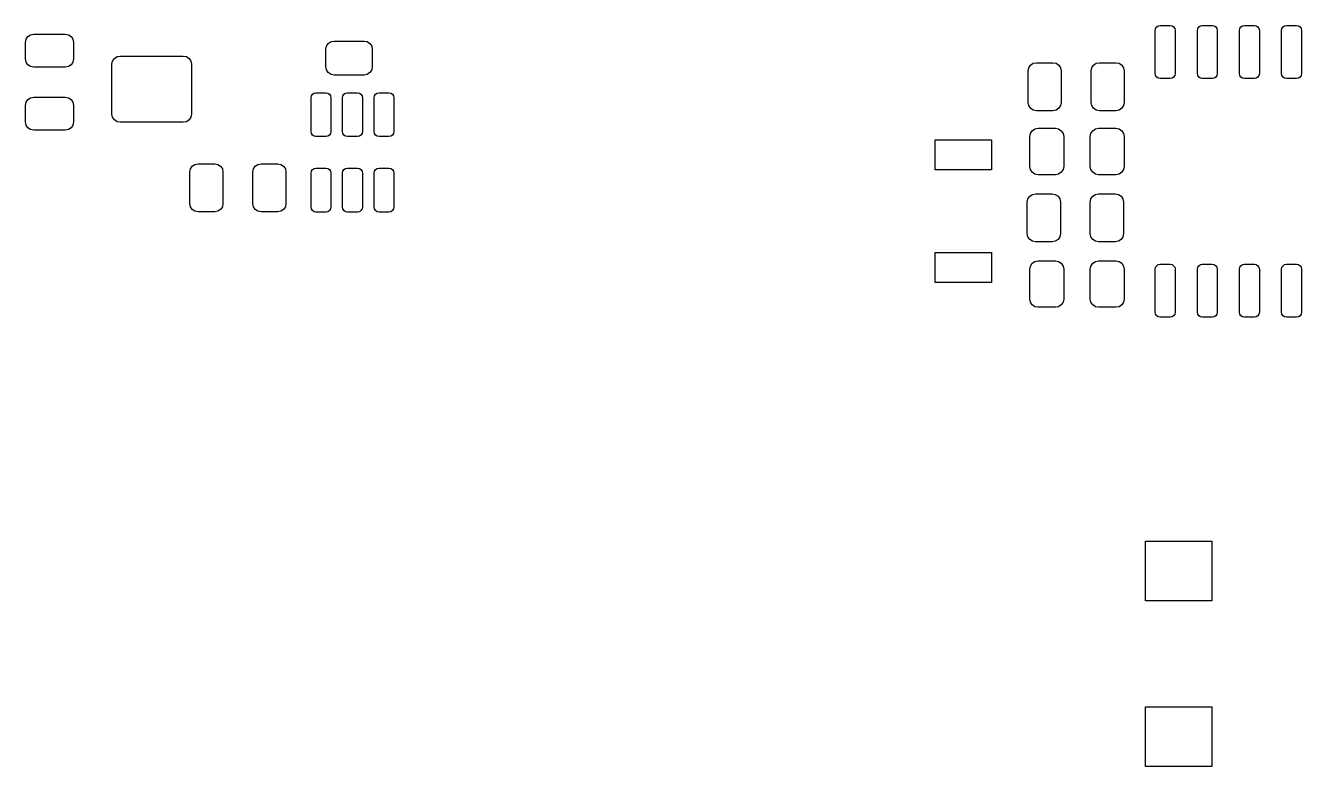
# Model space of a CAD drawing. Header units: millimetres. Extents: x 18 to 188, y -122 to -22.
# Drawn here: x 63.23 to 101.7, y -70.4 to -48.05 of the extents above; entities that cross this region are included whole.
import ezdxf

# ---------------------------------------------------------------- set-up
doc = ezdxf.new("R2010")
doc.units = ezdxf.units.MM
doc.layers.add('BLACK', color=250, linetype='CONTINUOUS')

msp = doc.modelspace()

# ---------------------------------------------------------------- linework, layer by layer
at = {"layer": 'BLACK', "linetype": 'CONTINUOUS'}
for p, q in [((97.338934, -48.093934), (97.387597, -48.061418)), ((97.387597, -48.061418), (97.445, -48.05)), ((97.445, -48.05), (97.745, -48.05)), ((97.745, -48.05), (97.802403, -48.061418)), ((97.802403, -48.061418), (97.851066, -48.093934)), ((98.608934, -48.093934), (98.657597, -48.061418)), ((98.657597, -48.061418), (98.715, -48.05)), ((98.715, -48.05), (99.015, -48.05)), ((99.015, -48.05), (99.072403, -48.061418)), ((99.072403, -48.061418), (99.121066, -48.093934)), ((99.878934, -48.093934), (99.927597, -48.061418)), ((99.927597, -48.061418), (99.985, -48.05)), ((99.985, -48.05), (100.285, -48.05)), ((100.285, -48.05), (100.342403, -48.061418)), ((100.342403, -48.061418), (100.391066, -48.093934)), ((101.148934, -48.093934), (101.197597, -48.061418)), ((101.197597, -48.061418), (101.255, -48.05)), ((101.255, -48.05), (101.555, -48.05)), ((101.555, -48.05), (101.612403, -48.061418)), ((101.612403, -48.061418), (101.661066, -48.093934)), ((63.235, -48.56), (63.25403, -48.464329)), ((63.25403, -48.464329), (63.308223, -48.383223)), ((63.308223, -48.383223), (63.389329, -48.32903)), ((63.389329, -48.32903), (63.485, -48.31)), ((63.485, -48.31), (64.435, -48.31)), ((64.435, -48.31), (64.530671, -48.32903)), ((64.530671, -48.32903), (64.611777, -48.383223)), ((64.611777, -48.383223), (64.66597, -48.464329)), ((64.66597, -48.464329), (64.685, -48.56)), ((97.295, -48.2), (97.306418, -48.142597)), ((97.295, -49.5), (97.295, -48.2)), ((97.306418, -48.142597), (97.338934, -48.093934)), ((97.851066, -48.093934), (97.883582, -48.142597)), ((97.883582, -48.142597), (97.895, -48.2)), ((97.895, -48.2), (97.895, -49.5)), ((98.565, -48.2), (98.576418, -48.142597)), ((98.565, -49.5), (98.565, -48.2)), ((98.576418, -48.142597), (98.608934, -48.093934)), ((99.121066, -48.093934), (99.153582, -48.142597)), ((99.153582, -48.142597), (99.165, -48.2)), ((99.165, -48.2), (99.165, -49.5)), ((99.835, -48.2), (99.846418, -48.142597)), ((99.835, -49.5), (99.835, -48.2)), ((99.846418, -48.142597), (99.878934, -48.093934)), ((100.391066, -48.093934), (100.423582, -48.142597)), ((100.423582, -48.142597), (100.435, -48.2)), ((100.435, -48.2), (100.435, -49.5)), ((101.105, -48.2), (101.116418, -48.142597)), ((101.105, -49.5), (101.105, -48.2)), ((101.116418, -48.142597), (101.148934, -48.093934)), ((101.661066, -48.093934), (101.693582, -48.142597)), ((101.693582, -48.142597), (101.705, -48.2)), ((101.705, -48.2), (101.705, -49.5)), ((63.235, -49.06), (63.235, -48.56)), ((64.685, -48.56), (64.685, -49.06)), ((72.291, -48.7678), (72.31003, -48.672129)), ((72.291, -49.2928), (72.291, -48.7678)), ((72.31003, -48.672129), (72.364223, -48.591023)), ((72.364223, -48.591023), (72.445329, -48.53683)), ((72.445329, -48.53683), (72.541, -48.5178)), ((72.541, -48.5178), (73.441, -48.5178)), ((73.441, -48.5178), (73.536671, -48.53683)), ((73.536671, -48.53683), (73.617777, -48.591023)), ((73.617777, -48.591023), (73.67197, -48.672129)), ((73.67197, -48.672129), (73.691, -48.7678)), ((73.691, -48.7678), (73.691, -49.2928)), ((63.25403, -49.155671), (63.235, -49.06)), ((63.308223, -49.236777), (63.25403, -49.155671)), ((63.389329, -49.29097), (63.308223, -49.236777)), ((64.611777, -49.236777), (64.530671, -49.29097)), ((64.66597, -49.155671), (64.611777, -49.236777)), ((64.685, -49.06), (64.66597, -49.155671)), ((65.84, -49.22), (65.85903, -49.124329)), ((65.84, -50.72), (65.84, -49.22)), ((65.85903, -49.124329), (65.913223, -49.043223)), ((65.913223, -49.043223), (65.994329, -48.98903)), ((65.994329, -48.98903), (66.09, -48.97)), ((66.09, -48.97), (67.99, -48.97)), ((67.99, -48.97), (68.085671, -48.98903)), ((68.085671, -48.98903), (68.166777, -49.043223)), ((68.166777, -49.043223), (68.22097, -49.124329)), ((68.22097, -49.124329), (68.24, -49.22)), ((68.24, -49.22), (68.24, -50.72)), ((93.534423, -49.244023), (93.615529, -49.18983)), ((93.615529, -49.18983), (93.7112, -49.1708)), ((93.7112, -49.1708), (94.2112, -49.1708)), ((94.2112, -49.1708), (94.306871, -49.18983)), ((94.306871, -49.18983), (94.387977, -49.244023)), ((95.434423, -49.244023), (95.515529, -49.18983)), ((95.515529, -49.18983), (95.6112, -49.1708)), ((95.6112, -49.1708), (96.1112, -49.1708)), ((96.1112, -49.1708), (96.206871, -49.18983)), ((96.206871, -49.18983), (96.287977, -49.244023)), ((63.485, -49.31), (63.389329, -49.29097)), ((64.435, -49.31), (63.485, -49.31)), ((64.530671, -49.29097), (64.435, -49.31)), ((72.31003, -49.388471), (72.291, -49.2928)), ((72.364223, -49.469577), (72.31003, -49.388471)), ((72.445329, -49.52377), (72.364223, -49.469577)), ((72.541, -49.5428), (72.445329, -49.52377)), ((73.441, -49.5428), (72.541, -49.5428)), ((73.536671, -49.52377), (73.441, -49.5428)), ((73.617777, -49.469577), (73.536671, -49.52377)), ((73.67197, -49.388471), (73.617777, -49.469577)), ((73.691, -49.2928), (73.67197, -49.388471)), ((93.4612, -49.4208), (93.48023, -49.325129)), ((93.4612, -50.3708), (93.4612, -49.4208)), ((93.48023, -49.325129), (93.534423, -49.244023)), ((94.387977, -49.244023), (94.44217, -49.325129)), ((94.44217, -49.325129), (94.4612, -49.4208)), ((94.4612, -49.4208), (94.4612, -50.3708)), ((95.3612, -49.4208), (95.38023, -49.325129)), ((95.3612, -50.3708), (95.3612, -49.4208)), ((95.38023, -49.325129), (95.434423, -49.244023)), ((96.287977, -49.244023), (96.34217, -49.325129)), ((96.34217, -49.325129), (96.3612, -49.4208)), ((96.3612, -49.4208), (96.3612, -50.3708)), ((97.306418, -49.557403), (97.295, -49.5)), ((97.338934, -49.606066), (97.306418, -49.557403)), ((97.387597, -49.638582), (97.338934, -49.606066)), ((97.851066, -49.606066), (97.802403, -49.638582)), ((97.883582, -49.557403), (97.851066, -49.606066)), ((97.895, -49.5), (97.883582, -49.557403)), ((98.576418, -49.557403), (98.565, -49.5)), ((98.608934, -49.606066), (98.576418, -49.557403)), ((98.657597, -49.638582), (98.608934, -49.606066)), ((99.121066, -49.606066), (99.072403, -49.638582)), ((99.153582, -49.557403), (99.121066, -49.606066)), ((99.165, -49.5), (99.153582, -49.557403)), ((99.846418, -49.557403), (99.835, -49.5)), ((99.878934, -49.606066), (99.846418, -49.557403)), ((99.927597, -49.638582), (99.878934, -49.606066)), ((100.391066, -49.606066), (100.342403, -49.638582)), ((100.423582, -49.557403), (100.391066, -49.606066)), ((100.435, -49.5), (100.423582, -49.557403)), ((101.116418, -49.557403), (101.105, -49.5)), ((101.148934, -49.606066), (101.116418, -49.557403)), ((101.197597, -49.638582), (101.148934, -49.606066)), ((101.661066, -49.606066), (101.612403, -49.638582)), ((101.693582, -49.557403), (101.661066, -49.606066)), ((101.705, -49.5), (101.693582, -49.557403)), ((97.445, -49.65), (97.387597, -49.638582)), ((97.745, -49.65), (97.445, -49.65)), ((97.802403, -49.638582), (97.745, -49.65)), ((98.715, -49.65), (98.657597, -49.638582)), ((99.015, -49.65), (98.715, -49.65)), ((99.072403, -49.638582), (99.015, -49.65)), ((99.985, -49.65), (99.927597, -49.638582)), ((100.285, -49.65), (99.985, -49.65)), ((100.342403, -49.638582), (100.285, -49.65)), ((101.255, -49.65), (101.197597, -49.638582)), ((101.555, -49.65), (101.255, -49.65)), ((101.612403, -49.638582), (101.555, -49.65)), ((63.235, -50.46), (63.25403, -50.364329)), ((63.25403, -50.364329), (63.308223, -50.283223)), ((63.308223, -50.283223), (63.389329, -50.22903)), ((63.389329, -50.22903), (63.485, -50.21)), ((63.485, -50.21), (64.435, -50.21)), ((64.435, -50.21), (64.530671, -50.22903)), ((64.530671, -50.22903), (64.611777, -50.283223)), ((64.611777, -50.283223), (64.66597, -50.364329)), ((64.66597, -50.364329), (64.685, -50.46)), ((71.8426, -50.227), (71.854018, -50.169597)), ((71.8426, -51.252), (71.8426, -50.227)), ((71.854018, -50.169597), (71.886534, -50.120934)), ((71.886534, -50.120934), (71.935197, -50.088418)), ((71.935197, -50.088418), (71.9926, -50.077)), ((71.9926, -50.077), (72.2926, -50.077)), ((72.2926, -50.077), (72.350003, -50.088418)), ((72.350003, -50.088418), (72.398666, -50.120934)), ((72.398666, -50.120934), (72.431182, -50.169597)), ((72.431182, -50.169597), (72.4426, -50.227)), ((72.4426, -50.227), (72.4426, -51.252)), ((72.7926, -50.227), (72.804018, -50.169597)), ((72.7926, -51.252), (72.7926, -50.227)), ((72.804018, -50.169597), (72.836534, -50.120934)), ((72.836534, -50.120934), (72.885197, -50.088418)), ((72.885197, -50.088418), (72.9426, -50.077)), ((72.9426, -50.077), (73.2426, -50.077)), ((73.2426, -50.077), (73.300003, -50.088418)), ((73.300003, -50.088418), (73.348666, -50.120934)), ((73.348666, -50.120934), (73.381182, -50.169597)), ((73.381182, -50.169597), (73.3926, -50.227)), ((73.3926, -50.227), (73.3926, -51.252)), ((73.7426, -50.227), (73.754018, -50.169597)), ((73.7426, -51.252), (73.7426, -50.227)), ((73.754018, -50.169597), (73.786534, -50.120934)), ((73.786534, -50.120934), (73.835197, -50.088418)), ((73.835197, -50.088418), (73.8926, -50.077)), ((73.8926, -50.077), (74.1926, -50.077)), ((74.1926, -50.077), (74.250003, -50.088418)), ((74.250003, -50.088418), (74.298666, -50.120934)), ((74.298666, -50.120934), (74.331182, -50.169597)), ((74.331182, -50.169597), (74.3426, -50.227)), ((74.3426, -50.227), (74.3426, -51.252)), ((93.48023, -50.466471), (93.4612, -50.3708)), ((94.4612, -50.3708), (94.44217, -50.466471)), ((95.38023, -50.466471), (95.3612, -50.3708)), ((96.3612, -50.3708), (96.34217, -50.466471)), ((63.235, -50.96), (63.235, -50.46)), ((64.685, -50.46), (64.685, -50.96)), ((65.85903, -50.815671), (65.84, -50.72)), ((68.24, -50.72), (68.22097, -50.815671)), ((93.534423, -50.547577), (93.48023, -50.466471)), ((93.615529, -50.60177), (93.534423, -50.547577)), ((93.7112, -50.6208), (93.615529, -50.60177)), ((94.2112, -50.6208), (93.7112, -50.6208)), ((94.306871, -50.60177), (94.2112, -50.6208)), ((94.387977, -50.547577), (94.306871, -50.60177)), ((94.44217, -50.466471), (94.387977, -50.547577)), ((95.434423, -50.547577), (95.38023, -50.466471)), ((95.515529, -50.60177), (95.434423, -50.547577)), ((95.6112, -50.6208), (95.515529, -50.60177)), ((96.1112, -50.6208), (95.6112, -50.6208)), ((96.206871, -50.60177), (96.1112, -50.6208)), ((96.287977, -50.547577), (96.206871, -50.60177)), ((96.34217, -50.466471), (96.287977, -50.547577)), ((63.25403, -51.055671), (63.235, -50.96)), ((63.308223, -51.136777), (63.25403, -51.055671)), ((63.389329, -51.19097), (63.308223, -51.136777)), ((64.611777, -51.136777), (64.530671, -51.19097)), ((64.66597, -51.055671), (64.611777, -51.136777)), ((64.685, -50.96), (64.66597, -51.055671)), ((65.913223, -50.896777), (65.85903, -50.815671)), ((65.994329, -50.95097), (65.913223, -50.896777)), ((66.09, -50.97), (65.994329, -50.95097)), ((67.99, -50.97), (66.09, -50.97)), ((68.085671, -50.95097), (67.99, -50.97)), ((68.166777, -50.896777), (68.085671, -50.95097)), ((68.22097, -50.815671), (68.166777, -50.896777)), ((93.666829, -51.16903), (93.7625, -51.15)), ((93.7625, -51.15), (94.2875, -51.15)), ((94.2875, -51.15), (94.383171, -51.16903)), ((95.491829, -51.16903), (95.5875, -51.15)), ((95.5875, -51.15), (96.1125, -51.15)), ((96.1125, -51.15), (96.208171, -51.16903)), ((63.485, -51.21), (63.389329, -51.19097)), ((64.435, -51.21), (63.485, -51.21)), ((64.530671, -51.19097), (64.435, -51.21)), ((71.854018, -51.309403), (71.8426, -51.252)), ((71.886534, -51.358066), (71.854018, -51.309403)), ((71.935197, -51.390582), (71.886534, -51.358066)), ((71.9926, -51.402), (71.935197, -51.390582)), ((72.2926, -51.402), (71.9926, -51.402)), ((72.350003, -51.390582), (72.2926, -51.402)), ((72.398666, -51.358066), (72.350003, -51.390582)), ((72.431182, -51.309403), (72.398666, -51.358066)), ((72.4426, -51.252), (72.431182, -51.309403)), ((72.804018, -51.309403), (72.7926, -51.252)), ((72.836534, -51.358066), (72.804018, -51.309403)), ((72.885197, -51.390582), (72.836534, -51.358066)), ((72.9426, -51.402), (72.885197, -51.390582)), ((73.2426, -51.402), (72.9426, -51.402)), ((73.300003, -51.390582), (73.2426, -51.402)), ((73.348666, -51.358066), (73.300003, -51.390582)), ((73.381182, -51.309403), (73.348666, -51.358066)), ((73.3926, -51.252), (73.381182, -51.309403)), ((73.754018, -51.309403), (73.7426, -51.252)), ((73.786534, -51.358066), (73.754018, -51.309403)), ((73.835197, -51.390582), (73.786534, -51.358066)), ((73.8926, -51.402), (73.835197, -51.390582)), ((74.1926, -51.402), (73.8926, -51.402)), ((74.250003, -51.390582), (74.1926, -51.402)), ((74.298666, -51.358066), (74.250003, -51.390582)), ((74.331182, -51.309403), (74.298666, -51.358066)), ((74.3426, -51.252), (74.331182, -51.309403)), ((90.66, -52.4), (90.66, -51.5)), ((90.66, -51.5), (92.36, -51.5)), ((92.36, -51.5), (92.36, -52.4)), ((93.5125, -51.4), (93.53153, -51.304329)), ((93.5125, -52.3), (93.5125, -51.4)), ((93.53153, -51.304329), (93.585723, -51.223223)), ((93.585723, -51.223223), (93.666829, -51.16903)), ((94.383171, -51.16903), (94.464277, -51.223223)), ((94.464277, -51.223223), (94.51847, -51.304329)), ((94.51847, -51.304329), (94.5375, -51.4)), ((94.5375, -51.4), (94.5375, -52.3)), ((95.3375, -51.4), (95.35653, -51.304329)), ((95.3375, -52.3), (95.3375, -51.4)), ((95.35653, -51.304329), (95.410723, -51.223223)), ((95.410723, -51.223223), (95.491829, -51.16903)), ((96.208171, -51.16903), (96.289277, -51.223223)), ((96.289277, -51.223223), (96.34347, -51.304329)), ((96.34347, -51.304329), (96.3625, -51.4)), ((96.3625, -51.4), (96.3625, -52.3)), ((68.20723, -52.373129), (68.261423, -52.292023)), ((68.261423, -52.292023), (68.342529, -52.23783)), ((68.342529, -52.23783), (68.4382, -52.2188)), ((68.4382, -52.2188), (68.9382, -52.2188)), ((68.9382, -52.2188), (69.033871, -52.23783)), ((69.033871, -52.23783), (69.114977, -52.292023)), ((69.114977, -52.292023), (69.16917, -52.373129)), ((70.10723, -52.373129), (70.161423, -52.292023)), ((70.161423, -52.292023), (70.242529, -52.23783)), ((70.242529, -52.23783), (70.3382, -52.2188)), ((70.3382, -52.2188), (70.8382, -52.2188)), ((70.8382, -52.2188), (70.933871, -52.23783)), ((70.933871, -52.23783), (71.014977, -52.292023)), ((71.014977, -52.292023), (71.06917, -52.373129)), ((93.53153, -52.395671), (93.5125, -52.3)), ((94.5375, -52.3), (94.51847, -52.395671)), ((95.35653, -52.395671), (95.3375, -52.3)), ((96.3625, -52.3), (96.34347, -52.395671)), ((68.1882, -52.4688), (68.20723, -52.373129)), ((68.1882, -53.4188), (68.1882, -52.4688)), ((69.16917, -52.373129), (69.1882, -52.4688)), ((69.1882, -52.4688), (69.1882, -53.4188)), ((70.0882, -52.4688), (70.10723, -52.373129)), ((70.0882, -53.4188), (70.0882, -52.4688)), ((71.06917, -52.373129), (71.0882, -52.4688)), ((71.0882, -52.4688), (71.0882, -53.4188)), ((71.8426, -52.502), (71.854018, -52.444597)), ((71.8426, -53.527), (71.8426, -52.502)), ((71.854018, -52.444597), (71.886534, -52.395934)), ((71.886534, -52.395934), (71.935197, -52.363418)), ((71.935197, -52.363418), (71.9926, -52.352)), ((71.9926, -52.352), (72.2926, -52.352)), ((72.2926, -52.352), (72.350003, -52.363418)), ((72.350003, -52.363418), (72.398666, -52.395934)), ((72.398666, -52.395934), (72.431182, -52.444597)), ((72.431182, -52.444597), (72.4426, -52.502)), ((72.4426, -52.502), (72.4426, -53.527)), ((72.7926, -52.502), (72.804018, -52.444597)), ((72.7926, -53.527), (72.7926, -52.502)), ((72.804018, -52.444597), (72.836534, -52.395934)), ((72.836534, -52.395934), (72.885197, -52.363418)), ((72.885197, -52.363418), (72.9426, -52.352)), ((72.9426, -52.352), (73.2426, -52.352)), ((73.2426, -52.352), (73.300003, -52.363418)), ((73.300003, -52.363418), (73.348666, -52.395934)), ((73.348666, -52.395934), (73.381182, -52.444597)), ((73.381182, -52.444597), (73.3926, -52.502)), ((73.3926, -52.502), (73.3926, -53.527)), ((73.7426, -52.502), (73.754018, -52.444597)), ((73.7426, -53.527), (73.7426, -52.502)), ((73.754018, -52.444597), (73.786534, -52.395934)), ((73.786534, -52.395934), (73.835197, -52.363418)), ((73.835197, -52.363418), (73.8926, -52.352)), ((73.8926, -52.352), (74.1926, -52.352)), ((74.1926, -52.352), (74.250003, -52.363418)), ((74.250003, -52.363418), (74.298666, -52.395934)), ((74.298666, -52.395934), (74.331182, -52.444597)), ((74.331182, -52.444597), (74.3426, -52.502)), ((74.3426, -52.502), (74.3426, -53.527)), ((92.36, -52.4), (90.66, -52.4)), ((93.585723, -52.476777), (93.53153, -52.395671)), ((93.666829, -52.53097), (93.585723, -52.476777)), ((93.7625, -52.55), (93.666829, -52.53097)), ((94.2875, -52.55), (93.7625, -52.55)), ((94.383171, -52.53097), (94.2875, -52.55)), ((94.464277, -52.476777), (94.383171, -52.53097)), ((94.51847, -52.395671), (94.464277, -52.476777)), ((95.410723, -52.476777), (95.35653, -52.395671)), ((95.491829, -52.53097), (95.410723, -52.476777)), ((95.5875, -52.55), (95.491829, -52.53097)), ((96.1125, -52.55), (95.5875, -52.55)), ((96.208171, -52.53097), (96.1125, -52.55)), ((96.289277, -52.476777), (96.208171, -52.53097)), ((96.34347, -52.395671), (96.289277, -52.476777)), ((68.20723, -53.514471), (68.1882, -53.4188)), ((69.1882, -53.4188), (69.16917, -53.514471)), ((70.10723, -53.514471), (70.0882, -53.4188)), ((71.0882, -53.4188), (71.06917, -53.514471)), ((93.4375, -53.375), (93.45653, -53.279329)), ((93.4375, -54.325), (93.4375, -53.375)), ((93.45653, -53.279329), (93.510723, -53.198223)), ((93.510723, -53.198223), (93.591829, -53.14403)), ((93.591829, -53.14403), (93.6875, -53.125)), ((93.6875, -53.125), (94.1875, -53.125)), ((94.1875, -53.125), (94.283171, -53.14403)), ((94.283171, -53.14403), (94.364277, -53.198223)), ((94.364277, -53.198223), (94.41847, -53.279329)), ((94.41847, -53.279329), (94.4375, -53.375)), ((94.4375, -53.375), (94.4375, -54.325)), ((95.3375, -53.375), (95.35653, -53.279329)), ((95.3375, -54.325), (95.3375, -53.375)), ((95.35653, -53.279329), (95.410723, -53.198223)), ((95.410723, -53.198223), (95.491829, -53.14403)), ((95.491829, -53.14403), (95.5875, -53.125)), ((95.5875, -53.125), (96.0875, -53.125)), ((96.0875, -53.125), (96.183171, -53.14403)), ((96.183171, -53.14403), (96.264277, -53.198223)), ((96.264277, -53.198223), (96.31847, -53.279329)), ((96.31847, -53.279329), (96.3375, -53.375)), ((96.3375, -53.375), (96.3375, -54.325)), ((68.261423, -53.595577), (68.20723, -53.514471)), ((68.342529, -53.64977), (68.261423, -53.595577)), ((68.4382, -53.6688), (68.342529, -53.64977)), ((68.9382, -53.6688), (68.4382, -53.6688)), ((69.033871, -53.64977), (68.9382, -53.6688)), ((69.114977, -53.595577), (69.033871, -53.64977)), ((69.16917, -53.514471), (69.114977, -53.595577)), ((70.161423, -53.595577), (70.10723, -53.514471)), ((70.242529, -53.64977), (70.161423, -53.595577)), ((70.3382, -53.6688), (70.242529, -53.64977)), ((70.8382, -53.6688), (70.3382, -53.6688)), ((70.933871, -53.64977), (70.8382, -53.6688)), ((71.014977, -53.595577), (70.933871, -53.64977)), ((71.06917, -53.514471), (71.014977, -53.595577)), ((71.854018, -53.584403), (71.8426, -53.527)), ((71.886534, -53.633066), (71.854018, -53.584403)), ((71.935197, -53.665582), (71.886534, -53.633066)), ((71.9926, -53.677), (71.935197, -53.665582)), ((72.2926, -53.677), (71.9926, -53.677)), ((72.350003, -53.665582), (72.2926, -53.677)), ((72.398666, -53.633066), (72.350003, -53.665582)), ((72.431182, -53.584403), (72.398666, -53.633066)), ((72.4426, -53.527), (72.431182, -53.584403)), ((72.804018, -53.584403), (72.7926, -53.527)), ((72.836534, -53.633066), (72.804018, -53.584403)), ((72.885197, -53.665582), (72.836534, -53.633066)), ((72.9426, -53.677), (72.885197, -53.665582)), ((73.2426, -53.677), (72.9426, -53.677)), ((73.300003, -53.665582), (73.2426, -53.677)), ((73.348666, -53.633066), (73.300003, -53.665582)), ((73.381182, -53.584403), (73.348666, -53.633066)), ((73.3926, -53.527), (73.381182, -53.584403)), ((73.754018, -53.584403), (73.7426, -53.527)), ((73.786534, -53.633066), (73.754018, -53.584403)), ((73.835197, -53.665582), (73.786534, -53.633066)), ((73.8926, -53.677), (73.835197, -53.665582)), ((74.1926, -53.677), (73.8926, -53.677)), ((74.250003, -53.665582), (74.1926, -53.677)), ((74.298666, -53.633066), (74.250003, -53.665582)), ((74.331182, -53.584403), (74.298666, -53.633066)), ((74.3426, -53.527), (74.331182, -53.584403)), ((93.45653, -54.420671), (93.4375, -54.325)), ((93.510723, -54.501777), (93.45653, -54.420671)), ((93.591829, -54.55597), (93.510723, -54.501777)), ((93.6875, -54.575), (93.591829, -54.55597)), ((94.1875, -54.575), (93.6875, -54.575)), ((94.283171, -54.55597), (94.1875, -54.575)), ((94.364277, -54.501777), (94.283171, -54.55597)), ((94.41847, -54.420671), (94.364277, -54.501777)), ((94.4375, -54.325), (94.41847, -54.420671)), ((95.35653, -54.420671), (95.3375, -54.325)), ((95.410723, -54.501777), (95.35653, -54.420671)), ((95.491829, -54.55597), (95.410723, -54.501777)), ((95.5875, -54.575), (95.491829, -54.55597)), ((96.0875, -54.575), (95.5875, -54.575)), ((96.183171, -54.55597), (96.0875, -54.575)), ((96.264277, -54.501777), (96.183171, -54.55597)), ((96.31847, -54.420671), (96.264277, -54.501777)), ((96.3375, -54.325), (96.31847, -54.420671)), ((90.66, -55.8), (90.66, -54.9)), ((90.66, -54.9), (92.36, -54.9)), ((92.36, -54.9), (92.36, -55.8)), ((93.5125, -55.4), (93.53153, -55.304329)), ((93.53153, -55.304329), (93.585723, -55.223223)), ((93.585723, -55.223223), (93.666829, -55.16903)), ((93.666829, -55.16903), (93.7625, -55.15)), ((93.7625, -55.15), (94.2875, -55.15)), ((94.2875, -55.15), (94.383171, -55.16903)), ((94.383171, -55.16903), (94.464277, -55.223223)), ((94.464277, -55.223223), (94.51847, -55.304329)), ((94.51847, -55.304329), (94.5375, -55.4)), ((95.3375, -55.4), (95.35653, -55.304329)), ((95.35653, -55.304329), (95.410723, -55.223223)), ((95.410723, -55.223223), (95.491829, -55.16903)), ((95.491829, -55.16903), (95.5875, -55.15)), ((95.5875, -55.15), (96.1125, -55.15)), ((96.1125, -55.15), (96.208171, -55.16903)), ((96.208171, -55.16903), (96.289277, -55.223223)), ((96.289277, -55.223223), (96.34347, -55.304329)), ((96.34347, -55.304329), (96.3625, -55.4)), ((97.295, -55.4), (97.306418, -55.342597)), ((97.306418, -55.342597), (97.338934, -55.293934)), ((97.338934, -55.293934), (97.387597, -55.261418)), ((97.387597, -55.261418), (97.445, -55.25)), ((97.445, -55.25), (97.745, -55.25)), ((97.745, -55.25), (97.802403, -55.261418)), ((97.802403, -55.261418), (97.851066, -55.293934)), ((97.851066, -55.293934), (97.883582, -55.342597)), ((97.883582, -55.342597), (97.895, -55.4)), ((98.565, -55.4), (98.576418, -55.342597)), ((98.576418, -55.342597), (98.608934, -55.293934)), ((98.608934, -55.293934), (98.657597, -55.261418)), ((98.657597, -55.261418), (98.715, -55.25)), ((98.715, -55.25), (99.015, -55.25)), ((99.015, -55.25), (99.072403, -55.261418)), ((99.072403, -55.261418), (99.121066, -55.293934)), ((99.121066, -55.293934), (99.153582, -55.342597)), ((99.153582, -55.342597), (99.165, -55.4)), ((99.835, -55.4), (99.846418, -55.342597)), ((99.846418, -55.342597), (99.878934, -55.293934)), ((99.878934, -55.293934), (99.927597, -55.261418)), ((99.927597, -55.261418), (99.985, -55.25)), ((99.985, -55.25), (100.285, -55.25)), ((100.285, -55.25), (100.342403, -55.261418)), ((100.342403, -55.261418), (100.391066, -55.293934)), ((100.391066, -55.293934), (100.423582, -55.342597)), ((100.423582, -55.342597), (100.435, -55.4)), ((101.105, -55.4), (101.116418, -55.342597)), ((101.116418, -55.342597), (101.148934, -55.293934)), ((101.148934, -55.293934), (101.197597, -55.261418)), ((101.197597, -55.261418), (101.255, -55.25)), ((101.255, -55.25), (101.555, -55.25)), ((101.555, -55.25), (101.612403, -55.261418)), ((101.612403, -55.261418), (101.661066, -55.293934)), ((101.661066, -55.293934), (101.693582, -55.342597)), ((101.693582, -55.342597), (101.705, -55.4)), ((93.5125, -56.3), (93.5125, -55.4)), ((94.5375, -55.4), (94.5375, -56.3)), ((95.3375, -56.3), (95.3375, -55.4)), ((96.3625, -55.4), (96.3625, -56.3)), ((97.295, -56.7), (97.295, -55.4)), ((97.895, -55.4), (97.895, -56.7)), ((98.565, -56.7), (98.565, -55.4)), ((99.165, -55.4), (99.165, -56.7)), ((99.835, -56.7), (99.835, -55.4)), ((100.435, -55.4), (100.435, -56.7)), ((101.105, -56.7), (101.105, -55.4)), ((101.705, -55.4), (101.705, -56.7)), ((92.36, -55.8), (90.66, -55.8)), ((93.53153, -56.395671), (93.5125, -56.3)), ((93.585723, -56.476777), (93.53153, -56.395671)), ((93.666829, -56.53097), (93.585723, -56.476777)), ((93.7625, -56.55), (93.666829, -56.53097)), ((94.2875, -56.55), (93.7625, -56.55)), ((94.383171, -56.53097), (94.2875, -56.55)), ((94.464277, -56.476777), (94.383171, -56.53097)), ((94.51847, -56.395671), (94.464277, -56.476777)), ((94.5375, -56.3), (94.51847, -56.395671)), ((95.35653, -56.395671), (95.3375, -56.3)), ((95.410723, -56.476777), (95.35653, -56.395671)), ((95.491829, -56.53097), (95.410723, -56.476777)), ((95.5875, -56.55), (95.491829, -56.53097)), ((96.1125, -56.55), (95.5875, -56.55)), ((96.208171, -56.53097), (96.1125, -56.55)), ((96.289277, -56.476777), (96.208171, -56.53097)), ((96.34347, -56.395671), (96.289277, -56.476777)), ((96.3625, -56.3), (96.34347, -56.395671)), ((97.306418, -56.757403), (97.295, -56.7)), ((97.338934, -56.806066), (97.306418, -56.757403)), ((97.387597, -56.838582), (97.338934, -56.806066)), ((97.445, -56.85), (97.387597, -56.838582)), ((97.745, -56.85), (97.445, -56.85)), ((97.802403, -56.838582), (97.745, -56.85)), ((97.851066, -56.806066), (97.802403, -56.838582)), ((97.883582, -56.757403), (97.851066, -56.806066)), ((97.895, -56.7), (97.883582, -56.757403)), ((98.576418, -56.757403), (98.565, -56.7)), ((98.608934, -56.806066), (98.576418, -56.757403)), ((98.657597, -56.838582), (98.608934, -56.806066)), ((98.715, -56.85), (98.657597, -56.838582)), ((99.015, -56.85), (98.715, -56.85)), ((99.072403, -56.838582), (99.015, -56.85)), ((99.121066, -56.806066), (99.072403, -56.838582)), ((99.153582, -56.757403), (99.121066, -56.806066)), ((99.165, -56.7), (99.153582, -56.757403)), ((99.846418, -56.757403), (99.835, -56.7)), ((99.878934, -56.806066), (99.846418, -56.757403)), ((99.927597, -56.838582), (99.878934, -56.806066)), ((99.985, -56.85), (99.927597, -56.838582)), ((100.285, -56.85), (99.985, -56.85)), ((100.342403, -56.838582), (100.285, -56.85)), ((100.391066, -56.806066), (100.342403, -56.838582)), ((100.423582, -56.757403), (100.391066, -56.806066)), ((100.435, -56.7), (100.423582, -56.757403)), ((101.116418, -56.757403), (101.105, -56.7)), ((101.148934, -56.806066), (101.116418, -56.757403)), ((101.197597, -56.838582), (101.148934, -56.806066)), ((101.255, -56.85), (101.197597, -56.838582)), ((101.555, -56.85), (101.255, -56.85)), ((101.612403, -56.838582), (101.555, -56.85)), ((101.661066, -56.806066), (101.612403, -56.838582)), ((101.693582, -56.757403), (101.661066, -56.806066)), ((101.705, -56.7), (101.693582, -56.757403)), ((97, -65.4), (97, -63.6)), ((97, -63.6), (99, -63.6)), ((99, -63.6), (99, -65.4)), ((99, -65.4), (97, -65.4)), ((97, -70.4), (97, -68.6)), ((97, -68.6), (99, -68.6)), ((99, -68.6), (99, -70.4)), ((99, -70.4), (97, -70.4))]:
    msp.add_line(p, q, dxfattribs=at)

doc.saveas('drawing.dxf')
